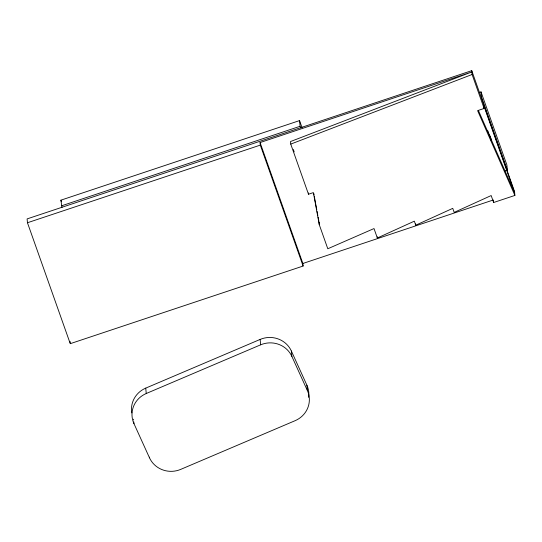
<?xml version="1.0" encoding="UTF-8"?>
<svg xmlns="http://www.w3.org/2000/svg" width="542" height="542" viewBox="0 0 542 542"><rect width="100%" height="100%" fill="white"/><g stroke="black" fill="none" stroke-linecap="round" stroke-linejoin="round"><path stroke-width="0.81" d="M377.354 237.999L414.339 221.17L415.768 225.194L452.753 208.358L454.182 212.389L491.167 195.554L493.633 202.512L514.9 195.425L514.541 191.59L471.743 70.656L27.1 218.907L27.459 222.748L70.257 343.675L303.107 266.041L302.87 263.48L260.065 142.553L471.858 71.937L290.512 141.55L290.749 144.104L308.493 194.226L313.371 192.6L319.285 224.72L327.795 248.764L374.007 228.561L377.354 237.999L377.232 236.725M131.814 412.916A23.733 22.798 -5.3 0 1 145.737 388.119L260.146 339.421A23.733 22.798 -5.3 0 1 291.366 351.013L306.894 385.193A23.733 22.798 -5.3 0 1 308.655 397.34M133.955 423.614A23.733 22.798 -5.3 0 1 146.238 393.512L260.648 344.82A23.733 22.798 -5.3 0 1 291.867 356.406L307.395 390.586A23.733 22.798 -5.3 0 1 295.112 420.687L180.703 469.386A23.733 22.798 -5.3 0 1 149.484 457.8L133.955 423.614L133.799 421.933M290.749 144.104L472.096 74.498L471.743 70.656M61.978 207.457L60.887 200.174L299.55 120.595L302.084 127.756M61.415 205.865L300.078 126.286L299.55 120.595M27.459 222.748L260.302 145.114L260.065 142.553M479.419 92.431L481.018 91.896L506.885 164.971L507.366 170.154L504.961 170.954M478.376 110.392L514.663 192.864L483.884 105.907L484.121 108.461L477.597 110.636L514.9 195.425M302.87 263.48L492.597 200.222M507.366 170.154L481.499 97.079L481.018 91.896M472.096 74.498L484.121 108.461M489.9 135.568L491.296 139.524M487.8 130.798L491.445 141.083M300.078 126.286L300.641 127.878M293.33 149.504L294.171 151.889M319.048 222.159L319.597 223.71M260.302 145.114L303.107 266.041M60.887 200.174L61.449 201.766M313.737 193.338L314.042 194.984M314.346 196.631L316.772 209.808M317.077 211.455L317.836 215.574M318.134 217.22L318.892 221.339M493.396 199.957L493.633 202.512M415.646 223.914L415.768 225.194M319.103 222.803L319.285 224.72M308.371 192.945L308.493 194.226M306.894 385.193L307.395 390.586M291.366 351.013L291.867 356.406M260.146 339.421L260.648 344.82M145.737 388.119L146.238 393.512M149.423 457.123L149.484 457.8M133.549 419.237L133.617 419.908M70.047 341.372L70.189 342.91"/></g></svg>
